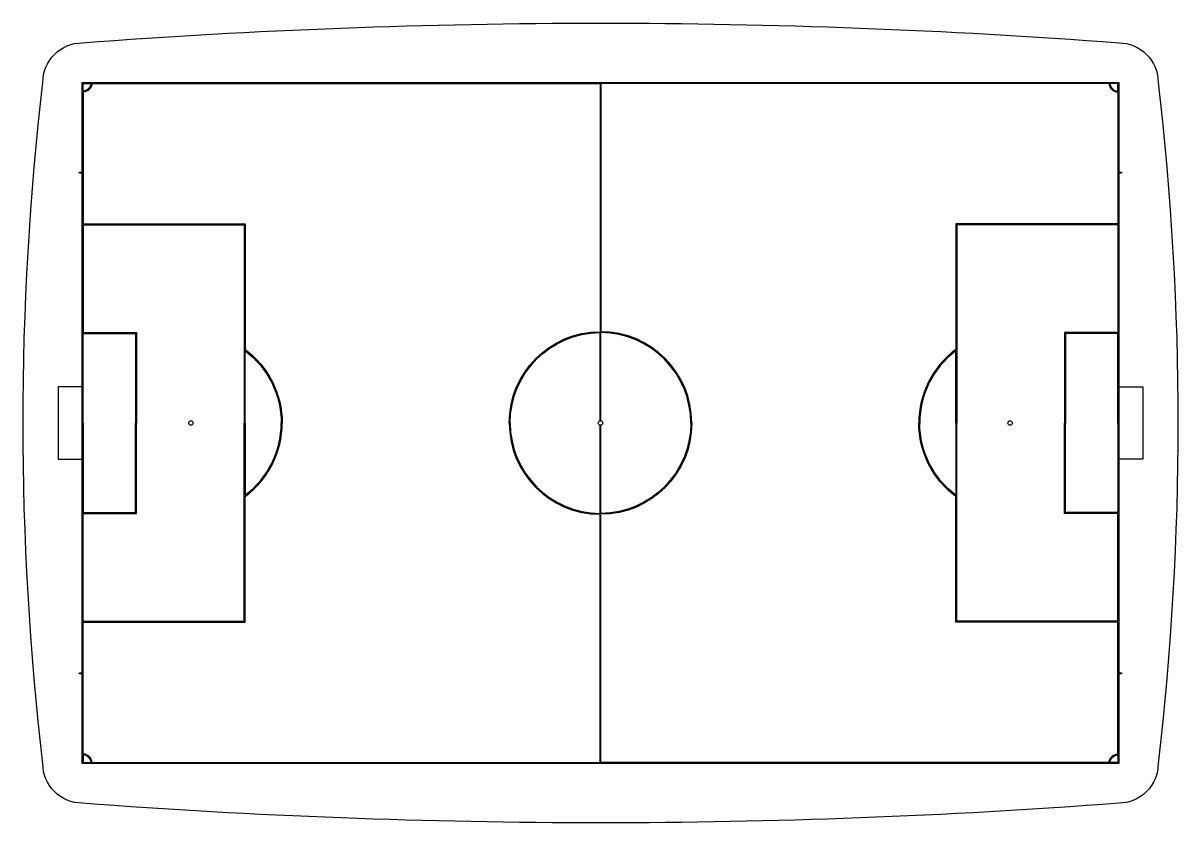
# Model space of a CAD drawing. Header units: metres. Extents: x -6 to 111, y -6 to 75.
import ezdxf

# ---------------------------------------------------------------- set-up
doc = ezdxf.new("R2010")
doc.units = ezdxf.units.M

msp = doc.modelspace()

# ---------------------------------------------------------------- linework, layer by layer
for p, q in [((52.45, 34.71), (52.45, 43.65)), ((52.55, 34.71), (52.55, 43.65)), ((16.5, 34.5), (16.5, 41.81)), ((88.5, 34.5), (88.5, 41.81)), ((16.5, 34.5), (16.5, 27.19)), ((52.45, 25.35), (52.45, 34.29)), ((52.55, 25.35), (52.55, 34.29)), ((88.5, 34.5), (88.5, 27.19))]:
    msp.add_line(p, q)
at = {"flags": 128}
msp.add_lwpolyline([(-4, 69, -0.414214), (0, 73, -0.038095), (105, 73, -0.414214), (109, 69, -0.057971), (109, 0, -0.414214), (105, -4, -0.038095), (0, -4, -0.414214), (-4, 0, -0.057971), (-4, 69)], format="xyb", dxfattribs=at)
for points in [[(0, 69), (105, 69), (105, 59.9), (105.3, 59.9), (105.3, 59.8), (105, 59.8), (105, 9.2), (105.3, 9.2), (105.3, 9.1), (105, 9.1), (105, 0), (0, 0), (0, 9.1), (-0.3, 9.1), (-0.3, 9.2), (0, 9.2), (0, 59.8), (-0.3, 59.8), (-0.3, 59.9), (0, 59.9), (0, 69)], [(-2.44, 30.84), (0, 30.84), (0, 38.16), (-2.44, 38.16), (-2.44, 30.84)], [(107.44, 30.84), (105, 30.84), (105, 38.16), (107.44, 38.16), (107.44, 30.84)]]:
    msp.add_lwpolyline(points, close=True, dxfattribs=at)
for points in [[(0.1, 68.11), (0.1, 68.9), (0.89, 68.9)], [(0.1, 68.01), (0.1, 54.66), (16.5, 54.66), (16.5, 41.94)], [(0.99, 68.9), (52.45, 68.9), (52.45, 43.75)], [(104.01, 68.9), (52.55, 68.9), (52.55, 43.75)], [(104.9, 68.01), (104.9, 54.66), (88.5, 54.66), (88.5, 41.94)], [(104.9, 68.11), (104.9, 68.9), (104.11, 68.9)], [(0.1, 54.56), (0.1, 43.66), (5.5, 43.66), (5.5, 34.5)], [(0.1, 54.56), (16.4, 54.56), (16.4, 34.5)], [(104.9, 54.56), (88.6, 54.56), (88.6, 34.5)], [(104.9, 54.56), (104.9, 43.66), (99.5, 43.66), (99.5, 34.5)], [(0.1, 43.56), (5.4, 43.56), (5.4, 34.5)], [(0.1, 34.5), (0.1, 43.56), (5.4, 43.56), (5.4, 34.5)], [(104.9, 43.56), (99.6, 43.56), (99.6, 34.5)], [(104.9, 34.5), (104.9, 43.56), (99.6, 43.56), (99.6, 34.5)], [(0.1, 25.44), (5.4, 25.44), (5.4, 34.5)], [(0.1, 14.44), (0.1, 25.34), (5.5, 25.34), (5.5, 34.5)], [(0.1, 14.44), (16.4, 14.44), (16.4, 34.5)], [(0.1, 34.5), (0.1, 25.44), (5.4, 25.44), (5.4, 34.5)], [(104.9, 14.44), (88.6, 14.44), (88.6, 34.5)], [(104.9, 14.44), (104.9, 25.34), (99.5, 25.34), (99.5, 34.5)], [(104.9, 25.44), (99.6, 25.44), (99.6, 34.5)], [(104.9, 34.5), (104.9, 25.44), (99.6, 25.44), (99.6, 34.5)], [(0.1, 0.99), (0.1, 14.34), (16.5, 14.34), (16.5, 27.06)], [(104.9, 0.99), (104.9, 14.34), (88.5, 14.34), (88.5, 27.06)], [(0.99, 0.1), (52.45, 0.1), (52.45, 25.25)], [(104.01, 0.1), (52.55, 0.1), (52.55, 25.25)], [(0.1, 0.89), (0.1, 0.1), (0.89, 0.1)], [(104.9, 0.89), (104.9, 0.1), (104.11, 0.1)]]:
    msp.add_lwpolyline(points, dxfattribs=at)
for centre in [(11, 34.5), (52.5, 34.5), (94, 34.5)]:
    msp.add_circle(centre, 0.22)
at = {"extrusion": (0, 0, -1)}
for centre, radius, start, end in [((0, 69), 0.9, 186.3794, 263.6206), ((0, 69), 1, 185.7392, 264.2608), ((-52.5, 34.5), 9.25, 0, 89.6869), ((-52.5, 34.5), 9.15, 0, 89.6869), ((-11, 34.5), 9.25, 126.4837, 180), ((-11, 34.5), 9.15, 126.9482, 180), ((-52.5, 34.5), 9.15, 180, 269.6869), ((-52.5, 34.5), 9.25, 180, 269.6869), ((-94, 34.5), 9.25, 306.4837, 360), ((-94, 34.5), 9.15, 306.9482, 360), ((-105, 0), 1, 5.7392, 84.2608), ((-105, 0), 0.9, 6.3794, 83.6206)]:
    msp.add_arc(centre, radius, start, end, dxfattribs=at)
for centre, radius, start, end in [((105, 69), 1, 185.7392, 264.2608), ((105, 69), 0.9, 186.3794, 263.6206), ((52.5, 34.5), 9.25, 0, 89.6869), ((52.5, 34.5), 9.15, 0, 89.6869), ((94, 34.5), 9.25, 126.4837, 180), ((94, 34.5), 9.15, 126.9482, 180), ((11, 34.5), 9.15, 306.9482, 360), ((11, 34.5), 9.25, 306.4837, 360), ((52.5, 34.5), 9.25, 180, 269.6869), ((52.5, 34.5), 9.15, 180, 269.6869), ((0, 0), 1, 5.7392, 84.2608), ((0, 0), 0.9, 6.3794, 83.6206)]:
    msp.add_arc(centre, radius, start, end)

doc.saveas('drawing.dxf')
